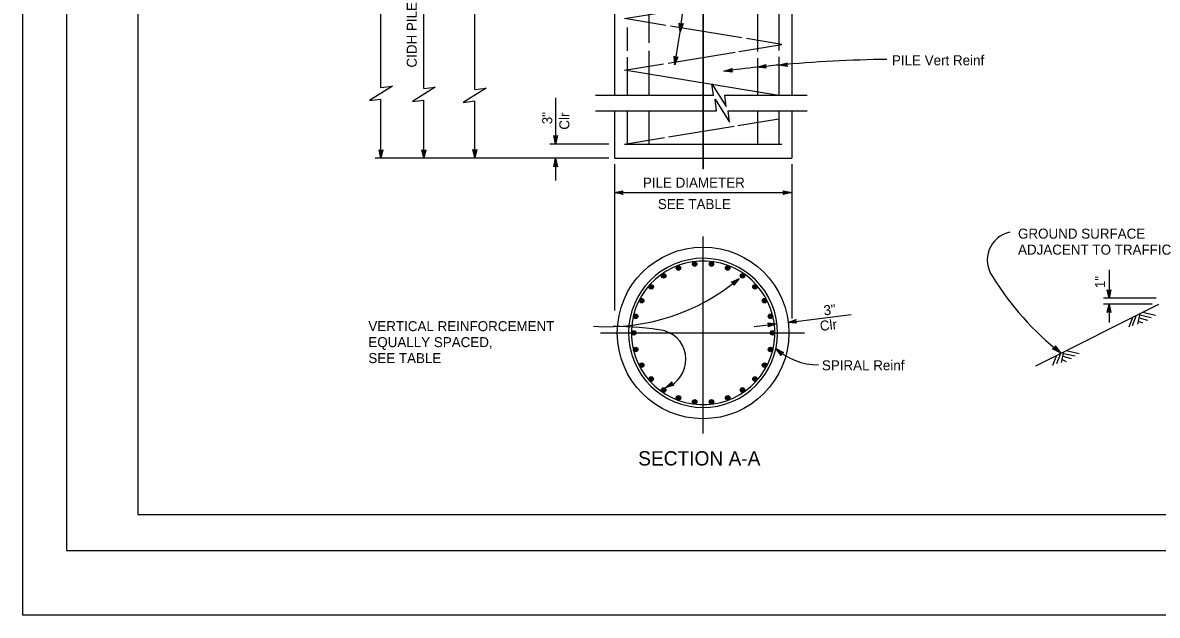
# Model space of a CAD drawing. Extents: x -894 to 866, y -476 to 714.
# Drawn here: x -894 to -101, y -476 to -62 of the extents above; entities that cross this region are included whole.
import ezdxf

# ---------------------------------------------------------------- set-up
doc = ezdxf.new("R2010")
doc.units = 0
for name, color, linetype in [('10 Sheet Format', 7, 'Continuous'), ('56 Stage 3 Anno', 7, 'Continuous'), ('57 Undefined', 7, 'Continuous'), ('59 Sndwall Anno', 7, 'Continuous'), ('60 Nongeo Data', 7, 'Continuous')]:
    doc.layers.add(name, color=color, linetype=linetype)

msp = doc.modelspace()

# ---------------------------------------------------------------- linework, layer by layer
at = {"layer": '10 Sheet Format'}
for p, q in [((-863.46, 668.96), (-863.46, -431.04)), ((-813.45, 643.96), (-813.45, -406.04)), ((-813.45, -406.04), (811.55, -406.04)), ((-863.46, -431.04), (836.55, -431.04))]:
    msp.add_line(p, q, dxfattribs=at)
for points in [[(-894.04, 713.56), (865.96, 713.56), (865.96, -476.44), (-894.04, -476.44)], [(-863.46, -431.04), (836.55, -431.04), (836.55, 668.96), (-863.46, 668.96)]]:
    msp.add_lwpolyline(points, close=True, dxfattribs=at)
at = {"layer": '56 Stage 3 Anno'}
for p, q in [((-418.3, 401.88), (-418.3, -164.28)), ((-643.55, -107.66), (-643.55, 312.9)), ((-577.94, -109.02), (-577.94, 175.56)), ((-613.55, -108.36), (-613.55, 26.9)), ((-434.29, -68.71), (-434.99, -62.6)), ((-434.99, -62.61), (-434.99, -62.61)), ((-434.99, -62.61), (-433.75, -63.54)), ((-434.14, -67.33), (-434.65, -62.88)), ((-434, -65.96), (-434.33, -63.09)), ((-432.33, -62.88), (-434.29, -68.71)), ((-432.71, -63.06), (-434.14, -67.34)), ((-433.09, -63.26), (-434, -65.96)), ((-433.85, -64.59), (-433.99, -63.36)), ((-433.45, -63.4), (-433.85, -64.59)), ((-433.75, -63.54), (-432.33, -62.88)), ((-432.33, -62.88), (-432.33, -62.88)), ((-434.29, -68.71), (-434.29, -68.71)), ((-438.16, -91.84), (-438.48, -85.7)), ((-438.48, -85.7), (-438.48, -85.7)), ((-438.48, -85.7), (-437.3, -86.71)), ((-437.94, -90.47), (-438.17, -85.99)), ((-435.85, -86.14), (-438.16, -91.84)), ((-436.24, -86.3), (-437.94, -90.48)), ((-437.7, -89.12), (-437.86, -86.23)), ((-436.63, -86.47), (-437.7, -89.12)), ((-437.48, -87.75), (-437.54, -86.52)), ((-437, -86.59), (-437.48, -87.75)), ((-437.3, -86.71), (-435.85, -86.14)), ((-435.85, -86.14), (-435.85, -86.14)), ((-438.16, -91.84), (-438.16, -91.84)), ((-403.8, -96.24), (-398, -94.21)), ((-402.42, -96.07), (-398.19, -94.59)), ((-401.06, -95.92), (-398.33, -94.96)), ((-398, -94.21), (-398.64, -95.62)), ((-398, -94.21), (-398, -94.21)), ((-380.3, -93.42), (-374.46, -91.5)), ((-374.2, -94.16), (-380.3, -93.42)), ((-380.3, -93.42), (-380.3, -93.42)), ((-374.45, -93.82), (-378.93, -93.28)), ((-378.92, -93.28), (-374.66, -91.88)), ((-377.55, -93.15), (-374.8, -92.24)), ((-374.72, -93.49), (-377.55, -93.15)), ((-376.18, -93.01), (-375, -92.62)), ((-374.93, -93.16), (-376.18, -93.01)), ((-374.46, -91.5), (-375.13, -92.9)), ((-375.13, -92.9), (-374.2, -94.16)), ((-374.46, -91.5), (-374.46, -91.5)), ((-374.2, -94.16), (-374.2, -94.16)), ((-365.3, -91.92), (-359.38, -90.28)), ((-359.24, -92.95), (-365.3, -91.92)), ((-365.3, -91.92), (-365.3, -91.92)), ((-359.48, -92.6), (-363.92, -91.85)), ((-363.91, -91.85), (-359.6, -90.65)), ((-362.54, -91.78), (-359.75, -91.01)), ((-359.73, -92.26), (-362.54, -91.78)), ((-361.16, -91.71), (-359.97, -91.38)), ((-359.92, -91.92), (-361.16, -91.71)), ((-359.38, -90.28), (-360.11, -91.65)), ((-360.11, -91.65), (-359.24, -92.95)), ((-359.38, -90.28), (-359.38, -90.28)), ((-359.24, -92.95), (-359.24, -92.95)), ((-397.68, -96.86), (-403.8, -96.24)), ((-403.8, -96.24), (-403.8, -96.24)), ((-397.94, -96.53), (-402.43, -96.08)), ((-398.21, -96.2), (-401.06, -95.92)), ((-399.68, -95.75), (-398.52, -95.34)), ((-398.43, -95.88), (-399.68, -95.75)), ((-398.64, -95.62), (-397.68, -96.86)), ((-397.68, -96.86), (-397.68, -96.86)), ((-643.55, -157.1), (-643.55, -115.66)), ((-613.55, -157.1), (-613.55, -116.36)), ((-577.94, -156.83), (-577.94, -117.02)), ((-521.42, -114.77), (-521.42, -147.1)), ((-521.42, -147.1), (-522.75, -141.09)), ((-522.75, -141.1), (-522.75, -141.1)), ((-522.75, -141.1), (-521.42, -141.9)), ((-521.42, -145.7), (-522.39, -141.33)), ((-521.42, -144.33), (-522.04, -141.51)), ((-521.42, -142.95), (-521.68, -141.74)), ((-521.42, -141.9), (-520.08, -141.1)), ((-520.08, -141.1), (-521.42, -147.1)), ((-520.44, -141.31), (-521.42, -145.71)), ((-520.79, -141.55), (-521.42, -144.33)), ((-521.14, -141.72), (-521.42, -142.95)), ((-520.08, -141.1), (-520.08, -141.1)), ((-484.3, -147.1), (-525.42, -147.1)), ((-521.42, -147.1), (-521.42, -147.1)), ((-484.3, -157.1), (-647.54, -157.1)), ((-643.55, -157.1), (-644.88, -151.09)), ((-644.88, -151.1), (-644.88, -151.1)), ((-644.88, -151.1), (-643.55, -151.9)), ((-643.55, -155.7), (-644.52, -151.33)), ((-643.54, -154.33), (-644.17, -151.51)), ((-643.54, -152.95), (-643.81, -151.74)), ((-643.55, -151.9), (-642.21, -151.1)), ((-642.21, -151.1), (-643.55, -157.1)), ((-643.55, -157.1), (-643.55, -157.1)), ((-642.56, -151.31), (-643.54, -155.72)), ((-642.92, -151.55), (-643.54, -154.33)), ((-643.27, -151.72), (-643.54, -152.95)), ((-642.21, -151.1), (-642.21, -151.1)), ((-613.55, -157.1), (-614.88, -151.09)), ((-614.88, -151.1), (-614.88, -151.1)), ((-614.88, -151.1), (-613.55, -151.9)), ((-613.55, -155.7), (-614.52, -151.33)), ((-613.54, -154.33), (-614.17, -151.51)), ((-613.54, -152.95), (-613.81, -151.74)), ((-613.55, -151.9), (-612.21, -151.1)), ((-612.21, -151.1), (-613.55, -157.1)), ((-612.56, -151.31), (-613.55, -155.72)), ((-613.55, -157.1), (-613.55, -157.1)), ((-612.92, -151.55), (-613.54, -154.33)), ((-613.27, -151.72), (-613.54, -152.95)), ((-612.21, -151.1), (-612.21, -151.1)), ((-577.94, -156.83), (-579.27, -150.83)), ((-579.27, -150.83), (-579.27, -150.83)), ((-579.27, -150.83), (-577.94, -151.63)), ((-577.94, -155.44), (-578.91, -151.07)), ((-577.93, -154.07), (-578.56, -151.25)), ((-577.93, -152.69), (-578.2, -151.48)), ((-577.94, -151.63), (-576.6, -150.83)), ((-576.6, -150.83), (-577.94, -156.83)), ((-577.94, -156.83), (-577.94, -156.83)), ((-576.95, -151.05), (-577.93, -155.45)), ((-577.31, -151.28), (-577.93, -154.07)), ((-577.66, -151.46), (-577.93, -152.69)), ((-576.6, -150.83), (-576.6, -150.83)), ((-522.76, -163.1), (-521.42, -157.1)), ((-522.4, -162.88), (-521.42, -158.48)), ((-521.42, -157.1), (-521.42, -157.1)), ((-521.42, -157.1), (-520.09, -163.1)), ((-521.42, -157.1), (-521.42, -172.51)), ((-521.42, -158.49), (-520.45, -162.86)), ((-521.42, -162.3), (-522.76, -163.1)), ((-522.76, -163.1), (-522.76, -163.1)), ((-522.04, -162.64), (-521.42, -159.86)), ((-521.7, -162.47), (-521.42, -161.24)), ((-521.42, -159.86), (-520.8, -162.68)), ((-521.42, -161.24), (-521.15, -162.45)), ((-520.09, -163.1), (-521.42, -162.3)), ((-520.09, -163.1), (-520.09, -163.1)), ((-480.3, -161.09), (-480.3, -263.54)), ((-356.3, -161.09), (-356.3, -269.02)), ((-480.3, -181.09), (-474.3, -179.76)), ((-480.3, -181.09), (-356.3, -181.09)), ((-474.3, -182.43), (-480.3, -181.09)), ((-480.3, -181.09), (-480.3, -181.09)), ((-474.52, -182.08), (-478.92, -181.1)), ((-478.91, -181.09), (-474.54, -180.12)), ((-477.54, -181.1), (-474.71, -180.47)), ((-474.75, -181.72), (-477.54, -181.1)), ((-476.16, -181.1), (-474.95, -180.83)), ((-474.93, -181.37), (-476.16, -181.1)), ((-474.3, -179.76), (-475.1, -181.09)), ((-475.1, -181.09), (-474.3, -182.43)), ((-474.3, -179.76), (-474.3, -179.76)), ((-474.3, -182.43), (-474.3, -182.43)), ((-361.5, -181.09), (-362.3, -179.75)), ((-362.3, -179.75), (-362.3, -179.75)), ((-362.3, -179.75), (-356.3, -181.09)), ((-356.3, -181.09), (-362.3, -182.43)), ((-362.3, -182.43), (-361.5, -181.09)), ((-362.3, -182.43), (-362.3, -182.43)), ((-362.09, -180.11), (-357.68, -181.09)), ((-357.69, -181.1), (-362.07, -182.07)), ((-359.06, -181.09), (-361.89, -181.72)), ((-361.85, -180.47), (-359.06, -181.09)), ((-361.68, -180.82), (-360.45, -181.09)), ((-360.45, -181.09), (-361.65, -181.36)), ((-356.3, -181.09), (-356.3, -181.09)), ((-134.42, -235), (-134.42, -254.93)), ((-398.49, -243.72), (-393, -240.97)), ((-397.03, -244.26), (-398.49, -243.72)), ((-398.49, -243.72), (-398.49, -243.72)), ((-398.1, -243.86), (-394.07, -241.84)), ((-397.69, -243.99), (-395.14, -242.71)), ((-397.34, -244.15), (-396.21, -243.59)), ((-396.81, -245.79), (-397.03, -244.26)), ((-396.21, -243.59), (-396.98, -244.56)), ((-395.14, -242.71), (-396.93, -244.98)), ((-394.07, -241.85), (-396.85, -245.37)), ((-393, -240.97), (-396.81, -245.79)), ((-396.81, -245.79), (-396.81, -245.79)), ((-393, -240.97), (-393, -240.97)), ((-134.42, -254.93), (-135.75, -248.93)), ((-135.75, -248.93), (-135.75, -248.93)), ((-135.75, -248.93), (-134.42, -249.73)), ((-134.42, -253.54), (-135.39, -249.16)), ((-134.41, -252.17), (-135.04, -249.34)), ((-134.41, -250.79), (-134.68, -249.58)), ((-134.42, -249.73), (-133.08, -248.93)), ((-133.08, -248.93), (-134.42, -254.93)), ((-133.43, -249.15), (-134.41, -253.55)), ((-133.79, -249.38), (-134.41, -252.17)), ((-134.14, -249.56), (-134.41, -250.79)), ((-133.08, -248.93), (-133.08, -248.93)), ((-101.6, -254.93), (-138.42, -254.93)), ((-104.18, -258.93), (-138.42, -258.93)), ((-135.76, -264.93), (-134.42, -258.93)), ((-135.4, -264.71), (-134.42, -260.31)), ((-135.04, -264.48), (-134.42, -261.69)), ((-134.42, -254.93), (-134.42, -254.93)), ((-134.42, -258.93), (-134.42, -258.93)), ((-134.42, -258.93), (-133.09, -264.93)), ((-134.42, -258.93), (-134.42, -271.87)), ((-134.42, -261.69), (-133.79, -264.52)), ((-134.41, -260.32), (-133.44, -264.69)), ((-359.04, -271.74), (-314.76, -266.28)), ((-359.04, -271.74), (-353.24, -269.68)), ((-353.24, -269.68), (-353.87, -271.1)), ((-353.24, -269.68), (-353.24, -269.68)), ((-134.42, -264.13), (-135.76, -264.93)), ((-135.76, -264.93), (-135.76, -264.93)), ((-134.69, -264.3), (-134.42, -263.07)), ((-134.42, -263.07), (-134.15, -264.28)), ((-133.09, -264.93), (-134.42, -264.13)), ((-133.09, -264.93), (-133.09, -264.93)), ((-382.63, -274.65), (-366.98, -272.72)), ((-372.14, -273.35), (-373.1, -272.12)), ((-373.1, -272.12), (-373.1, -272.12)), ((-373.1, -272.12), (-366.98, -272.72)), ((-372.84, -272.45), (-368.35, -272.88)), ((-366.98, -272.72), (-372.77, -274.77)), ((-372.77, -274.77), (-372.14, -273.35)), ((-372.77, -274.77), (-372.77, -274.77)), ((-368.36, -272.89), (-372.58, -274.38)), ((-372.56, -272.78), (-369.72, -273.05)), ((-369.72, -273.05), (-372.45, -274.02)), ((-372.34, -273.1), (-371.09, -273.22)), ((-371.09, -273.22), (-372.26, -273.63)), ((-366.98, -272.72), (-366.98, -272.72)), ((-352.92, -272.33), (-359.04, -271.74)), ((-359.04, -271.74), (-359.04, -271.74)), ((-353.18, -272.01), (-357.67, -271.57)), ((-357.66, -271.56), (-353.43, -270.07)), ((-356.29, -271.4), (-353.57, -270.43)), ((-353.45, -271.68), (-356.29, -271.4)), ((-354.92, -271.23), (-353.76, -270.82)), ((-353.67, -271.36), (-354.92, -271.23)), ((-353.87, -271.1), (-352.92, -272.33)), ((-352.92, -272.33), (-352.92, -272.33)), ((-490.06, -279.1), (-347.29, -279.1)), ((-363.79, -294.79), (-367.51, -289.89)), ((-367.51, -289.89), (-367.51, -289.89)), ((-367.51, -289.89), (-362.07, -292.75)), ((-363.73, -294.38), (-366.45, -290.79)), ((-366.44, -290.79), (-362.48, -292.87)), ((-363.67, -293.95), (-365.4, -291.68)), ((-365.4, -291.68), (-362.84, -293.02)), ((-363.58, -293.57), (-364.34, -292.57)), ((-364.34, -292.57), (-363.25, -293.15)), ((-363.54, -293.25), (-363.79, -294.79)), ((-362.07, -292.75), (-363.54, -293.25)), ((-362.07, -292.75), (-362.07, -292.75)), ((-173.9, -290.29), (-172.44, -289.77)), ((-168.41, -293.06), (-173.9, -290.29)), ((-173.9, -290.29), (-173.9, -290.29)), ((-169.49, -292.18), (-173.49, -290.16)), ((-170.55, -291.31), (-173.13, -290.01)), ((-171.62, -290.44), (-172.72, -289.88)), ((-172.44, -289.77), (-172.21, -288.23)), ((-172.4, -289.45), (-171.62, -290.44)), ((-172.31, -289.06), (-170.55, -291.31)), ((-172.27, -288.64), (-169.48, -292.19)), ((-172.21, -288.23), (-172.21, -288.23)), ((-172.21, -288.23), (-168.41, -293.06)), ((-168.41, -293.06), (-168.41, -293.06)), ((-363.79, -294.79), (-363.79, -294.79)), ((-444.67, -317.51), (-440.24, -313.26)), ((-438.85, -315.54), (-444.67, -317.51)), ((-443.49, -316.79), (-440.25, -313.69)), ((-439.22, -315.35), (-443.49, -316.8)), ((-442.31, -316.08), (-440.22, -314.07)), ((-439.61, -315.16), (-442.31, -316.08)), ((-441.13, -315.36), (-440.24, -314.5)), ((-439.94, -314.96), (-441.13, -315.36)), ((-440.24, -313.26), (-440.24, -313.26)), ((-440.24, -313.26), (-440.23, -314.81)), ((-440.23, -314.81), (-438.85, -315.54)), ((-438.85, -315.54), (-438.85, -315.54)), ((-444.67, -317.51), (-444.67, -317.51))]:
    msp.add_line(p, q, dxfattribs=at)
for points in [[(-418.3, -164.71), (-418.3, 398.72)], [(-643.55, -107.66), (-635.55, -106.66), (-651.55, -116.66), (-643.55, -115.66)], [(-613.55, -108.36), (-605.55, -107.36), (-621.55, -117.36), (-613.55, -116.36)], [(-577.94, -109.02), (-569.94, -108.02), (-585.94, -118.03), (-577.94, -117.02)], [(-418.3, -349.32), (-418.3, -211.64)]]:
    msp.add_lwpolyline(points, dxfattribs=at)
for centre, radius, start, end in [((-925.97, 1.85), 496.72, 351.83302, 8.2598), ((-925.97, 1.85), 496.72, 349.12754, 351.83302), ((-277.52, -1047.56), 959.66, 96.14806, 97.56106), ((-277.52, -1047.56), 959.66, 95.24804, 96.14806), ((-277.52, -1047.56), 959.66, 90.72823, 95.24805), ((-199.54, -228.28), 20.07, 102.15122, 214.76683), ((-485.43, -131.47), 143.3, 266.21846, 310.16651), ((-38.49, -129.15), 209.15, 211.91488, 231.59711), ((-479.02, -464.74), 190.08, 79.64093, 90.6392), ((-451.08, -297.62), 20.81, 289.49053, 72.5696), ((-337.82, -257.53), 43.91, 227.46863, 270.14752)]:
    msp.add_arc(centre, radius, start, end, dxfattribs=at)
at = {"layer": '59 Sndwall Anno'}
for p, q in [((-117.85, -267.94), (-120.65, -275.04)), ((-115.38, -267.03), (-118.18, -274.14)), ((-113.01, -265.53), (-114.5, -272.99)), ((-113.32, -268.55), (-107.59, -270.14)), ((-113.02, -266.54), (-104.87, -268.37)), ((-111.04, -264.56), (-101.93, -266.6)), ((-113.94, -270.78), (-110.96, -272.11)), ((-168.49, -293.5), (-171.29, -300.6)), ((-166.38, -292.39), (-167.87, -299.85)), ((-166.38, -293.4), (-158.24, -295.22)), ((-164.41, -291.42), (-155.3, -293.46)), ((-171.22, -294.8), (-174.01, -301.9)), ((-167.31, -297.64), (-164.32, -298.97)), ((-166.69, -295.4), (-160.95, -296.99))]:
    msp.add_line(p, q, dxfattribs=at)
at = {"layer": '60 Nongeo Data'}
for p, q in [((-480.3, 12.9), (-480.3, -112.99)), ((-356.3, 12.9), (-356.3, -112.99)), ((-456.3, -53.91), (-456.3, -76.42)), ((-380.3, -47.74), (-380.3, -82.37)), ((-365.3, -54.47), (-365.3, -81.63)), ((-471.3, -65.69), (-471.3, -82)), ((-471.3, -86.46), (-471.3, -112.99)), ((-456.3, -82), (-456.3, -112.99)), ((-380.3, -87.2), (-380.3, -112.99)), ((-365.3, -86.09), (-365.3, -112.99)), ((-493.48, -112.99), (-411.11, -112.99)), ((-403.11, -112.99), (-345.57, -112.99)), ((-493.48, -123.84), (-408.86, -123.84)), ((-480.3, -123.84), (-480.3, -157.1)), ((-471.3, -123.84), (-471.3, -147.1)), ((-456.3, -123.84), (-456.3, -147.1)), ((-400.86, -123.84), (-345.57, -123.84)), ((-380.3, -123.84), (-380.3, -147.1)), ((-365.3, -123.84), (-365.3, -147.1)), ((-356.3, -123.84), (-356.3, -157.1)), ((-473.3, -147.1), (-363.3, -147.1)), ((-480.3, -157.1), (-356.3, -157.1)), ((-185.6, -302.05), (-99.6, -258.93))]:
    msp.add_line(p, q, dxfattribs=at)
for points in [[(-444.35, -64.22), (-473.3, -59.48), (-450, -55.67)], [(-391.11, -72.93), (-441.1, -64.75)], [(-393.28, -82.39), (-363.3, -77.48), (-387.9, -73.46)], [(-442.82, -90.49), (-395.9, -82.81)], [(-365.3, -113.15), (-473.3, -95.48), (-446.07, -91.02)], [(-411.11, -112.99), (-412.11, -104.99), (-402.11, -120.99), (-403.11, -112.99)], [(-408.86, -123.84), (-409.86, -115.84), (-399.86, -131.84), (-400.86, -123.84)], [(-442.51, -142.06), (-396.65, -134.55)], [(-394.08, -134.13), (-365.3, -129.42)], [(-473.3, -147.1), (-445.35, -142.52)]]:
    msp.add_lwpolyline(points, dxfattribs=at)
for centre, radius in [((-418.3, -279.09), 60), ((-424.15, -230.93), 1.56), ((-424.15, -230.93), 1.37), ((-424.15, -230.93), 1.19), ((-424.15, -230.93), 1), ((-412.46, -230.93), 1.56), ((-412.46, -230.93), 1.37), ((-412.46, -230.93), 1.19), ((-412.46, -230.93), 1), ((-445.86, -239.17), 1.56), ((-445.86, -239.17), 1.37), ((-445.86, -239.17), 1.19), ((-435.51, -233.73), 1.56), ((-435.51, -233.73), 1.37), ((-435.51, -233.73), 1.19), ((-435.51, -233.73), 1), ((-435.51, -233.73), 0.812), ((-435.51, -233.73), 0.625), ((-435.51, -233.73), 0.437), ((-435.51, -233.73), 0.187), ((-424.15, -230.93), 0.812), ((-424.15, -230.93), 0.625), ((-424.15, -230.93), 0.437), ((-424.15, -230.93), 0.187), ((-412.46, -230.93), 0.812), ((-412.46, -230.93), 0.625), ((-412.46, -230.93), 0.437), ((-412.46, -230.93), 0.187), ((-401.1, -233.73), 1.56), ((-401.1, -233.73), 1.37), ((-401.1, -233.73), 1.19), ((-401.1, -233.73), 1), ((-401.1, -233.73), 0.812), ((-401.1, -233.73), 0.625), ((-401.1, -233.73), 0.437), ((-401.1, -233.73), 0.187), ((-390.74, -239.16), 1.56), ((-390.74, -239.16), 1.37), ((-390.74, -239.16), 1.19), ((-454.62, -246.92), 1.56), ((-454.62, -246.92), 1.37), ((-454.62, -246.92), 1.19), ((-454.62, -246.92), 1), ((-445.86, -239.17), 1), ((-445.86, -239.17), 0.812), ((-445.86, -239.17), 0.625), ((-445.86, -239.17), 0.437), ((-445.86, -239.17), 0.187), ((-390.74, -239.16), 1), ((-390.74, -239.16), 0.812), ((-390.74, -239.16), 0.625), ((-390.74, -239.16), 0.437), ((-390.74, -239.16), 0.187), ((-381.99, -246.92), 1.56), ((-381.99, -246.92), 1.37), ((-381.99, -246.92), 1.19), ((-381.99, -246.92), 1), ((-454.62, -246.92), 0.812), ((-454.62, -246.92), 0.625), ((-454.62, -246.92), 0.437), ((-454.62, -246.92), 0.187), ((-381.99, -246.92), 0.812), ((-381.99, -246.92), 0.625), ((-381.99, -246.92), 0.437), ((-381.99, -246.92), 0.187), ((-461.26, -256.55), 1.56), ((-461.26, -256.55), 1.37), ((-461.26, -256.55), 1.19), ((-461.26, -256.55), 1), ((-461.26, -256.55), 0.812), ((-461.26, -256.55), 0.625), ((-461.26, -256.55), 0.437), ((-461.26, -256.55), 0.187), ((-375.34, -256.55), 1.56), ((-375.34, -256.55), 1.37), ((-375.34, -256.55), 1.19), ((-375.34, -256.55), 1), ((-375.34, -256.55), 0.812), ((-375.34, -256.55), 0.625), ((-375.34, -256.55), 0.437), ((-375.34, -256.55), 0.187), ((-465.41, -267.48), 1.56), ((-465.41, -267.48), 1.37), ((-465.41, -267.48), 1.19), ((-465.41, -267.48), 1), ((-465.41, -267.48), 0.812), ((-465.41, -267.48), 0.625), ((-465.41, -267.48), 0.437), ((-465.41, -267.48), 0.187), ((-371.19, -267.48), 1.56), ((-371.19, -267.48), 1.37), ((-371.19, -267.48), 1.19), ((-371.19, -267.48), 1), ((-371.19, -267.48), 0.812), ((-371.19, -267.48), 0.625), ((-371.19, -267.48), 0.437), ((-371.19, -267.48), 0.187), ((-466.82, -279.1), 1.56), ((-369.78, -279.09), 1.56), ((-466.82, -279.1), 1.37), ((-466.82, -279.1), 1.19), ((-466.82, -279.1), 1), ((-466.82, -279.1), 0.812), ((-466.82, -279.1), 0.625), ((-466.82, -279.1), 0.437), ((-466.82, -279.1), 0.187), ((-369.78, -279.09), 1.37), ((-369.78, -279.09), 1.19), ((-369.78, -279.09), 1), ((-369.78, -279.09), 0.812), ((-369.78, -279.09), 0.625), ((-369.78, -279.09), 0.437), ((-369.78, -279.09), 0.187), ((-465.41, -290.71), 1.56), ((-465.41, -290.71), 1.37), ((-465.41, -290.71), 1.19), ((-465.41, -290.71), 1), ((-465.41, -290.71), 0.812), ((-465.41, -290.71), 0.625), ((-465.41, -290.71), 0.437), ((-465.41, -290.71), 0.187), ((-371.19, -290.71), 1.56), ((-371.19, -290.71), 1.37), ((-371.19, -290.71), 1.19), ((-371.19, -290.71), 1), ((-371.19, -290.71), 0.812), ((-371.19, -290.71), 0.625), ((-371.19, -290.71), 0.437), ((-371.19, -290.71), 0.187), ((-461.26, -301.64), 1.56), ((-461.26, -301.64), 1.37), ((-461.26, -301.64), 1.19), ((-461.26, -301.64), 1), ((-461.26, -301.64), 0.812), ((-461.26, -301.64), 0.625), ((-461.26, -301.64), 0.437), ((-461.26, -301.64), 0.187), ((-375.34, -301.64), 1.56), ((-375.34, -301.64), 1.37), ((-375.34, -301.64), 1.19), ((-375.34, -301.64), 1), ((-375.34, -301.64), 0.812), ((-375.34, -301.64), 0.625), ((-375.34, -301.64), 0.437), ((-375.34, -301.64), 0.187), ((-454.62, -311.27), 1.56), ((-454.62, -311.27), 1.37), ((-454.62, -311.27), 1.19), ((-454.62, -311.27), 1), ((-454.62, -311.27), 0.812), ((-454.62, -311.27), 0.625), ((-454.62, -311.27), 0.437), ((-454.62, -311.27), 0.187), ((-381.99, -311.27), 1.56), ((-381.99, -311.27), 1.37), ((-381.99, -311.27), 1.19), ((-381.99, -311.27), 1), ((-381.99, -311.27), 0.812), ((-381.99, -311.27), 0.625), ((-381.99, -311.27), 0.437), ((-381.99, -311.27), 0.187), ((-445.86, -319.02), 1.56), ((-445.86, -319.02), 1.37), ((-445.86, -319.02), 1.19), ((-445.86, -319.02), 1), ((-445.86, -319.02), 0.812), ((-445.86, -319.02), 0.625), ((-445.86, -319.02), 0.437), ((-445.86, -319.02), 0.187), ((-435.51, -324.46), 1.56), ((-435.51, -324.46), 1.37), ((-435.51, -324.46), 1.19), ((-435.51, -324.46), 1), ((-435.51, -324.46), 0.812), ((-435.51, -324.46), 0.625), ((-435.51, -324.46), 0.437), ((-435.51, -324.46), 0.187), ((-401.1, -324.46), 1.56), ((-401.1, -324.46), 1.37), ((-401.1, -324.46), 1.19), ((-401.1, -324.46), 1), ((-401.1, -324.46), 0.812), ((-401.1, -324.46), 0.625), ((-401.1, -324.46), 0.437), ((-401.1, -324.46), 0.187), ((-390.74, -319.02), 1.56), ((-390.74, -319.02), 1.37), ((-390.74, -319.02), 1.19), ((-390.74, -319.02), 1), ((-390.74, -319.02), 0.812), ((-390.74, -319.02), 0.625), ((-390.74, -319.02), 0.437), ((-390.74, -319.02), 0.187), ((-424.15, -327.26), 1.56), ((-424.15, -327.26), 1.37), ((-424.15, -327.26), 1.19), ((-424.15, -327.26), 1), ((-424.15, -327.26), 0.812), ((-424.15, -327.26), 0.625), ((-424.15, -327.26), 0.437), ((-424.15, -327.26), 0.187), ((-412.45, -327.26), 1.56), ((-412.45, -327.26), 1.37), ((-412.45, -327.26), 1.19), ((-412.45, -327.26), 1), ((-412.45, -327.26), 0.812), ((-412.45, -327.26), 0.625), ((-412.45, -327.26), 0.437), ((-412.45, -327.26), 0.187)]:
    msp.add_circle(centre, radius, dxfattribs=at)
for radius, start, end in [(52.1, 197.10296, 196.75573), (50.19, 165.86365, 165.78198)]:
    msp.add_arc((-418.3, -279.09), radius, start, end, dxfattribs=at)

# ---------------------------------------------------------------- texts
at = {"layer": '57 Undefined'}
for s, rotation, p in [('CIDH PILE', 90, (-618.5, -93.67)), ('3"', 90, (-523.8, -133.31)), ('Clr', 90, (-511.8, -137.07)), ('1"', 90, (-137.24, -247.81)), ('3"', 6.22621, (-333.65, -266.92)), ('Clr', 6.22621, (-336.26, -277.77))]:
    msp.add_text(s, height=7, rotation=rotation, dxfattribs=at).set_placement(p)
for s, height, p in [('PILE Vert Reinf', 7, (-286.23, -92.08)), ('PILE DIAMETER', 7, (-460.39, -177.61)), ('SEE TABLE', 7, (-449.91, -192.57)), ('GROUND SURFACE', 7, (-198.08, -213.23)), ('ADJACENT TO TRAFFIC', 7, (-198.08, -224.4)), ('VERTICAL REINFORCEMENT', 7, (-652.32, -277.88)), ('EQUALLY SPACED,', 7, (-652.32, -289.05)), ('SEE TABLE', 7, (-652.32, -300.21)), ('SPIRAL Reinf', 7, (-335.22, -305.25)), ('SECTION A-A', 9.9999, (-463.66, -371.76))]:
    msp.add_text(s, height=height, dxfattribs=at).set_placement(p)

doc.saveas('drawing.dxf')
